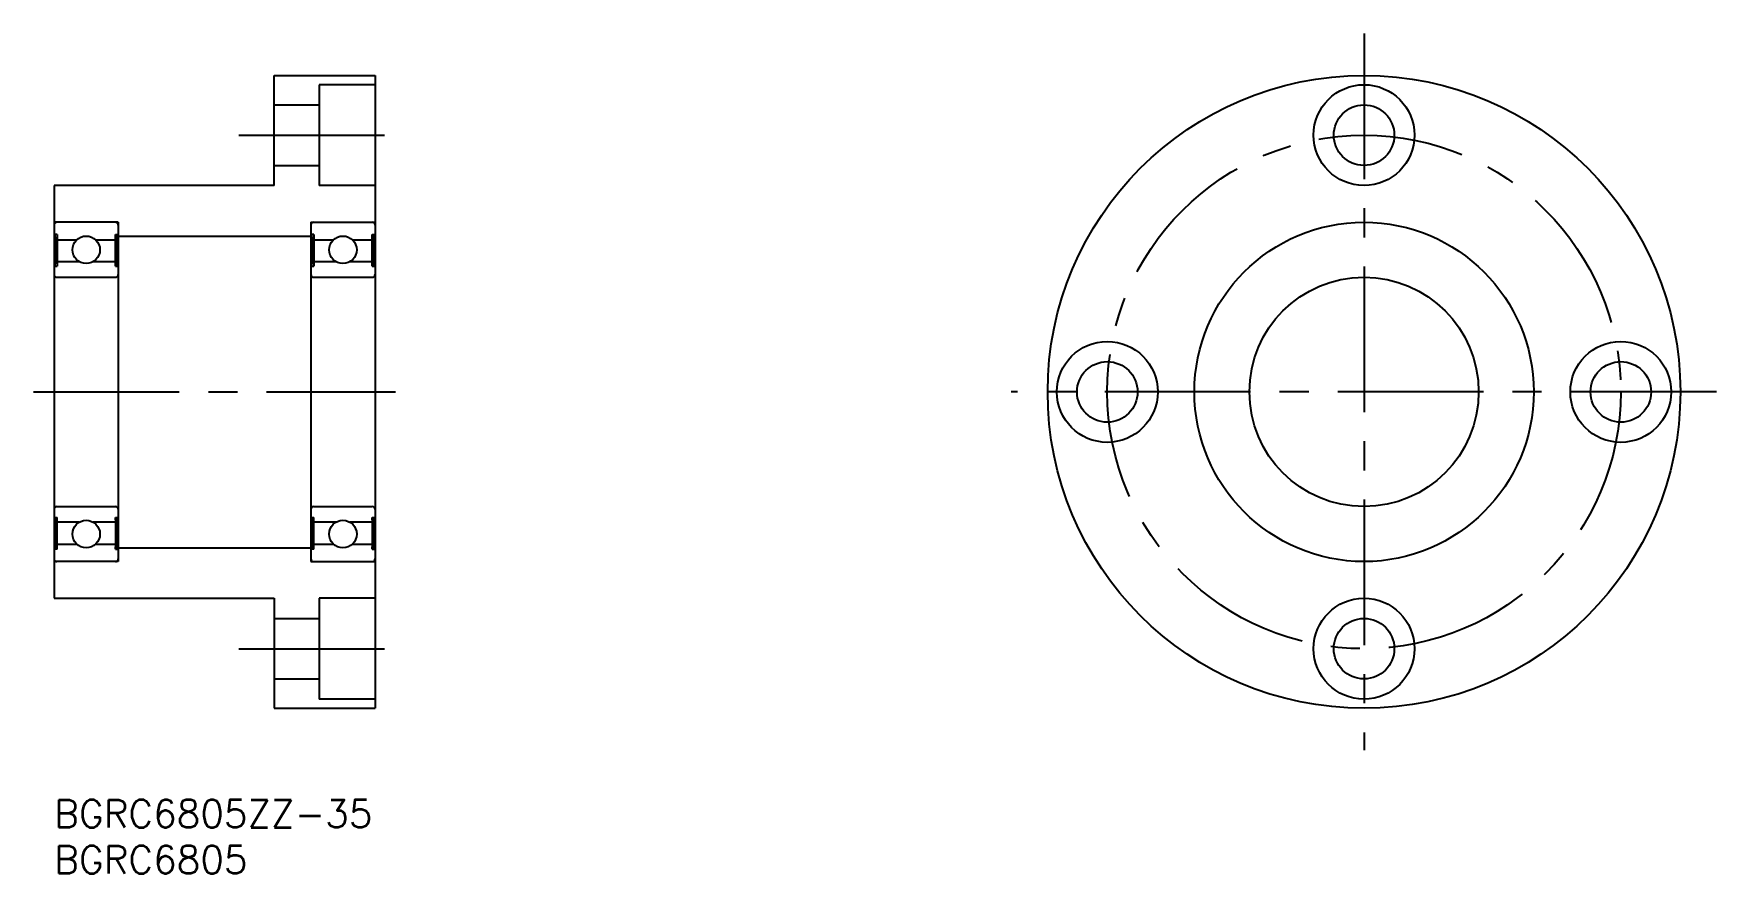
# Model space of a CAD drawing. Extents: x -2 to 181, y -8 to 84.
import ezdxf

# ---------------------------------------------------------------- set-up
doc = ezdxf.new("R2010")
doc.units = 0
doc.header["$LTSCALE"] = 0.5
doc.linetypes.add('CENTER', pattern=[50.8, 31.75, -6.35, 6.35, -6.35])
for name, color, linetype in [('MSM_CENTER', 1, 'CENTER'), ('MSM_CONTINUOUS', 7, 'CONTINUOUS'), ('MSM_NARROW', 5, 'CONTINUOUS'), ('MSM_PART_NUMBER', 7, 'CONTINUOUS')]:
    doc.layers.add(name, color=color, linetype=linetype)
doc.styles.get("Standard").update_dxf_attribs({"font": 'txt.shx', "height": 3, "bigfont": 'bigfont.shx'})

# ---------------------------------------------------------------- blocks, each defined once
blk = doc.blocks.new('*U7')
at = {"layer": 'MSM_PART_NUMBER'}
blk.add_text('BGRC6805ZZ-35', height=3, dxfattribs=at).set_placement((0, -3))
blk = doc.blocks.new('*U8')
at = {"layer": 'MSM_PART_NUMBER'}
blk.add_text('BGRC6805', height=3, dxfattribs=at).set_placement((0, -8))

msp = doc.modelspace()

# ---------------------------------------------------------------- linework, layer by layer
at = {"layer": 'MSM_CENTER'}
for p, q in [((142.85, 83.57), (142.85, 5.43)), ((20.14, 72.5), (37.03, 72.5)), ((-2.23, 44.5), (37.23, 44.5)), ((181.27, 44.5), (104.37, 44.5)), ((20.14, 16.5), (37.03, 16.5))]:
    msp.add_line(p, q, dxfattribs=at)
msp.add_circle((142.85, 44.5), 28, dxfattribs=at)
at = {"layer": 'MSM_CONTINUOUS'}
for p, q in [((24, 79), (35, 79)), ((24, 67), (24, 79)), ((35, 79), (35, 10)), ((35, 78), (28.9, 78)), ((28.9, 78), (28.9, 67)), ((24, 75.8), (28.9, 75.8)), ((24, 69.2), (28.9, 69.2)), ((0, 67), (0, 22)), ((24, 67), (0, 67)), ((35, 67), (28.9, 67)), ((7, 63), (0, 63)), ((7, 63), (7, 26)), ((28, 63), (28, 26)), ((28, 63), (35, 63)), ((0.32, 61.65), (0, 61.65)), ((0.08, 58.2), (0.08, 61.65)), ((0.32, 61.65), (0.32, 58.2)), ((0.32, 61.1), (2.48, 61.1)), ((4.52, 61.1), (6.68, 61.1)), ((6.68, 61.65), (7, 61.65)), ((6.68, 58.2), (6.68, 61.65)), ((6.92, 61.65), (6.92, 58.2)), ((7, 61.5), (28, 61.5)), ((28.32, 61.65), (28, 61.65)), ((28.08, 58.2), (28.08, 61.65)), ((28.32, 61.65), (28.32, 58.2)), ((28.32, 61.1), (30.48, 61.1)), ((32.52, 61.1), (34.68, 61.1)), ((34.68, 61.65), (35, 61.65)), ((34.68, 58.2), (34.68, 61.65)), ((34.92, 61.65), (34.92, 58.2)), ((0, 58.2), (0.32, 58.2)), ((0.3, 57), (6.7, 57)), ((2.75, 58.7), (0.32, 58.7)), ((6.68, 58.7), (4.25, 58.7)), ((6.68, 58.2), (7, 58.2)), ((28, 58.2), (28.32, 58.2)), ((28.3, 57), (34.7, 57)), ((30.75, 58.7), (28.32, 58.7)), ((34.68, 58.7), (32.25, 58.7)), ((34.68, 58.2), (35, 58.2)), ((0.3, 32), (6.7, 32)), ((28.3, 32), (34.7, 32)), ((0, 30.8), (0.32, 30.8)), ((0.08, 30.8), (0.08, 27.35)), ((0.32, 27.35), (0.32, 30.8)), ((2.75, 30.3), (0.32, 30.3)), ((6.68, 30.3), (4.25, 30.3)), ((6.68, 30.8), (6.68, 27.35)), ((6.68, 30.8), (7, 30.8)), ((6.92, 27.35), (6.92, 30.8)), ((28, 30.8), (28.32, 30.8)), ((28.08, 30.8), (28.08, 27.35)), ((28.32, 27.35), (28.32, 30.8)), ((30.75, 30.3), (28.32, 30.3)), ((34.68, 30.3), (32.25, 30.3)), ((34.68, 30.8), (34.68, 27.35)), ((34.68, 30.8), (35, 30.8)), ((34.92, 27.35), (34.92, 30.8)), ((0.32, 27.9), (2.48, 27.9)), ((4.52, 27.9), (6.68, 27.9)), ((28.32, 27.9), (30.48, 27.9)), ((32.52, 27.9), (34.68, 27.9)), ((0.32, 27.35), (0, 27.35)), ((7, 26), (0, 26)), ((6.68, 27.35), (7, 27.35)), ((7, 27.5), (28, 27.5)), ((28.32, 27.35), (28, 27.35)), ((28, 26), (35, 26)), ((34.68, 27.35), (35, 27.35)), ((0, 22), (24, 22)), ((24, 22), (24, 10)), ((28.9, 22), (28.9, 11)), ((35, 22), (28.9, 22)), ((24, 19.8), (28.9, 19.8)), ((24, 13.2), (28.9, 13.2)), ((24, 10), (35, 10)), ((35, 11), (28.9, 11))]:
    msp.add_line(p, q, dxfattribs=at)
for centre, radius in [((142.85, 44.5), 34.5), ((142.85, 72.5), 5.5), ((142.85, 72.5), 3.3), ((142.85, 44.5), 18.5), ((3.5, 60), 1.5), ((31.5, 60), 1.5), ((142.85, 44.5), 12.5), ((114.85, 44.5), 5.5), ((170.85, 44.5), 5.5), ((114.85, 44.5), 3.3), ((170.85, 44.5), 3.3), ((3.5, 29), 1.5), ((31.5, 29), 1.5), ((142.85, 16.5), 5.5), ((142.85, 16.5), 3.3)]:
    msp.add_circle(centre, radius, dxfattribs=at)
for centre, start, end in [((0.3, 62.7), 90, 180), ((6.7, 62.7), 0, 90), ((28.3, 62.7), 90, 180), ((34.7, 62.7), 0, 90), ((0.3, 57.3), 180, 270), ((6.7, 57.3), 270, 0), ((28.3, 57.3), 180, 270), ((34.7, 57.3), 270, 0), ((0.3, 31.7), 90, 180), ((6.7, 31.7), 0, 90), ((28.3, 31.7), 90, 180), ((34.7, 31.7), 0, 90), ((0.3, 26.3), 180, 270), ((6.7, 26.3), 270, 0), ((28.3, 26.3), 180, 270), ((34.7, 26.3), 270, 0)]:
    msp.add_arc(centre, 0.3, start, end, dxfattribs=at)
at = {"layer": 'MSM_NARROW'}
for p, q in [((0.08, 61.65), (0.32, 58.2)), ((0.32, 61.65), (0.08, 58.2)), ((6.68, 61.65), (6.92, 58.2)), ((6.92, 61.65), (6.68, 58.2)), ((28.08, 61.65), (28.32, 58.2)), ((28.32, 61.65), (28.08, 58.2)), ((34.68, 61.65), (34.92, 58.2)), ((34.92, 61.65), (34.68, 58.2)), ((0.08, 27.35), (0.32, 30.8)), ((0.32, 27.35), (0.08, 30.8)), ((6.68, 27.35), (6.92, 30.8)), ((6.92, 27.35), (6.68, 30.8)), ((28.08, 27.35), (28.32, 30.8)), ((28.32, 27.35), (28.08, 30.8)), ((34.68, 27.35), (34.92, 30.8)), ((34.92, 27.35), (34.68, 30.8))]:
    msp.add_line(p, q, dxfattribs=at)

# ---------------------------------------------------------------- block references
at = {"layer": 'MSM_CONTINUOUS'}
for name in ['*U7', '*U8']:
    msp.add_blockref(name, (0, 0), dxfattribs=at)

doc.saveas('drawing.dxf')
